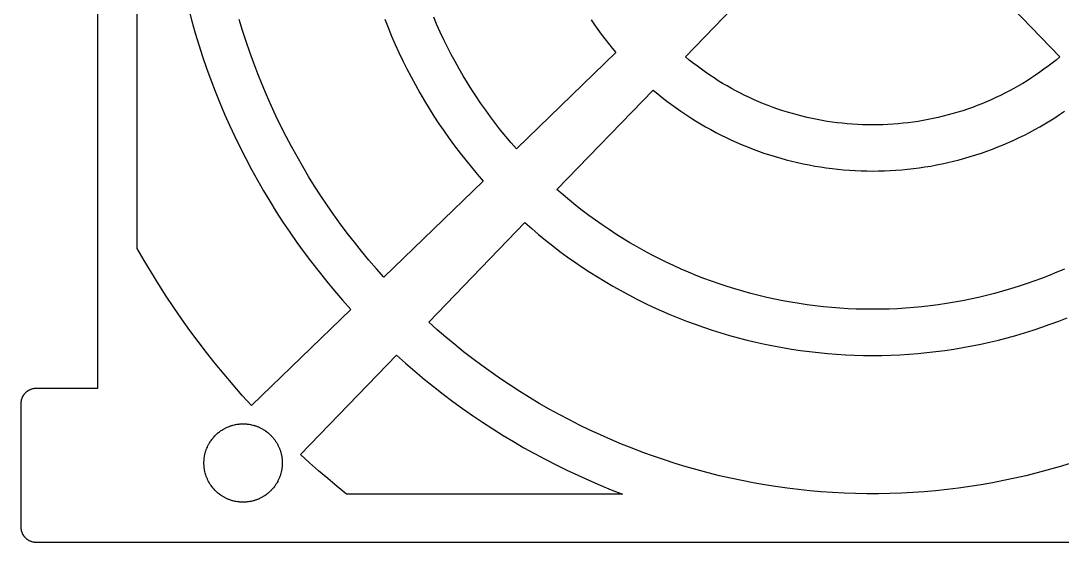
# Model space of a CAD drawing. Header units: metres. Extents: x -5 to 106, y 0 to 92.
# Drawn here: x -5 to 62.8, y 0 to 33.9 of the extents above; entities that cross this region are included whole.
import ezdxf

# ---------------------------------------------------------------- set-up
doc = ezdxf.new("R2010")
doc.units = ezdxf.units.M

msp = doc.modelspace()

# ---------------------------------------------------------------- linework, layer by layer
for p, q in [((0, 82.2998), (0, 10)), ((2.58301, 19.1055), (2.58301, 73.1943)), ((38.2773, 31.582), (45.9795, 39.5332)), ((54.9707, 39.5332), (62.6719, 31.582)), ((5.93164, 34.666), (6.1377, 33.8926)), ((9.44238, 33.292), (9.22559, 34.0059)), ((18.709, 34.0293), (18.9238, 33.4795)), ((22.0986, 33.6699), (21.8867, 34.1611)), ((32.1484, 33.9785), (32.3613, 33.665)), ((6.1377, 33.8926), (6.3584, 33.123)), ((9.67188, 32.582), (9.44238, 33.292)), ((18.9238, 33.4795), (19.1484, 32.9346)), ((22.3184, 33.1816), (22.0986, 33.6699)), ((32.3613, 33.665), (32.5791, 33.3545)), ((32.5791, 33.3545), (32.8018, 33.0479)), ((6.3584, 33.123), (6.5918, 32.3574)), ((9.91309, 31.876), (9.67188, 32.582)), ((19.1484, 32.9346), (19.3828, 32.3926)), ((22.5459, 32.6973), (22.3184, 33.1816)), ((22.7822, 32.2178), (22.5459, 32.6973)), ((32.8018, 33.0479), (33.0303, 32.7451)), ((33.0303, 32.7451), (33.2646, 32.4463)), ((6.5918, 32.3574), (6.83789, 31.5957)), ((10.167, 31.1738), (9.91309, 31.876)), ((19.3828, 32.3926), (19.626, 31.8545)), ((23.0273, 31.7412), (22.7822, 32.2178)), ((33.2646, 32.4463), (33.5029, 32.1514)), ((33.5029, 32.1514), (33.7471, 31.8613)), ((6.83789, 31.5957), (7.09766, 30.8389)), ((19.626, 31.8545), (19.8789, 31.3213)), ((19.8789, 31.3213), (20.1406, 30.793)), ((23.2803, 31.2695), (23.0273, 31.7412)), ((23.541, 30.8027), (23.2803, 31.2695)), ((33.7471, 31.8613), (27.2734, 25.5908)), ((38.5332, 31.3721), (38.2773, 31.582)), ((38.793, 31.166), (38.5332, 31.3721)), ((62.416, 31.3721), (62.1572, 31.166)), ((62.6719, 31.582), (62.416, 31.3721)), ((7.09766, 30.8389), (7.37109, 30.0859)), ((10.4326, 30.4775), (10.167, 31.1738)), ((20.1406, 30.793), (20.4121, 30.2686)), ((23.8096, 30.3398), (23.541, 30.8027)), ((39.0557, 30.9648), (38.793, 31.166)), ((39.3223, 30.7676), (39.0557, 30.9648)), ((39.5918, 30.5762), (39.3223, 30.7676)), ((39.8652, 30.3887), (39.5918, 30.5762)), ((61.3584, 30.5762), (61.085, 30.3887)), ((61.6279, 30.7676), (61.3584, 30.5762)), ((61.8945, 30.9648), (61.6279, 30.7676)), ((62.1572, 31.166), (61.8945, 30.9648)), ((7.37109, 30.0859), (7.65723, 29.3389)), ((10.7109, 29.7852), (10.4326, 30.4775)), ((20.4121, 30.2686), (20.6924, 29.749)), ((24.0869, 29.8818), (23.8096, 30.3398)), ((24.3711, 29.4287), (24.0869, 29.8818)), ((40.1406, 30.2061), (39.8652, 30.3887)), ((40.4209, 30.0283), (40.1406, 30.2061)), ((40.7031, 29.8555), (40.4209, 30.0283)), ((40.9883, 29.6875), (40.7031, 29.8555)), ((60.2471, 29.8555), (59.9619, 29.6875)), ((60.5293, 30.0283), (60.2471, 29.8555)), ((60.8086, 30.2061), (60.5293, 30.0283)), ((61.085, 30.3887), (60.8086, 30.2061)), ((7.65723, 29.3389), (7.95605, 28.5957)), ((11.001, 29.0977), (10.7109, 29.7852)), ((20.6924, 29.749), (20.9814, 29.2344)), ((20.9814, 29.2344), (21.2793, 28.7256)), ((24.6641, 28.9805), (24.3711, 29.4287)), ((29.915, 22.9482), (36.1855, 29.4219)), ((36.1855, 29.4219), (36.4766, 29.1787)), ((36.4766, 29.1787), (36.7715, 28.9395)), ((41.2764, 29.5254), (40.9883, 29.6875)), ((41.5674, 29.3672), (41.2764, 29.5254)), ((41.8613, 29.2148), (41.5674, 29.3672)), ((42.1582, 29.0674), (41.8613, 29.2148)), ((59.0889, 29.2148), (58.792, 29.0674)), ((59.3818, 29.3672), (59.0889, 29.2148)), ((59.6729, 29.5254), (59.3818, 29.3672)), ((59.9619, 29.6875), (59.6729, 29.5254)), ((7.95605, 28.5957), (8.26758, 27.8584)), ((11.3027, 28.415), (11.001, 29.0977)), ((21.2793, 28.7256), (21.5859, 28.2207)), ((24.9639, 28.5371), (24.6641, 28.9805)), ((25.2725, 28.0996), (24.9639, 28.5371)), ((36.7715, 28.9395), (37.0703, 28.7061)), ((37.0703, 28.7061), (37.373, 28.4775)), ((42.457, 28.9248), (42.1582, 29.0674)), ((42.7578, 28.7881), (42.457, 28.9248)), ((43.0615, 28.6562), (42.7578, 28.7881)), ((43.3682, 28.5293), (43.0615, 28.6562)), ((43.6758, 28.4082), (43.3682, 28.5293)), ((57.582, 28.5293), (57.2734, 28.4082)), ((57.8877, 28.6562), (57.582, 28.5293)), ((58.1914, 28.7881), (57.8877, 28.6562)), ((58.4932, 28.9248), (58.1914, 28.7881)), ((58.792, 29.0674), (58.4932, 28.9248)), ((8.26758, 27.8584), (8.59277, 27.127)), ((11.6162, 27.7373), (11.3027, 28.415)), ((21.5859, 28.2207), (21.9014, 27.7227)), ((25.5879, 27.667), (25.2725, 28.0996)), ((37.373, 28.4775), (37.6797, 28.2539)), ((37.6797, 28.2539), (37.9893, 28.0361)), ((37.9893, 28.0361), (38.3037, 27.8232)), ((38.3037, 27.8232), (38.6221, 27.6162)), ((43.9863, 28.292), (43.6758, 28.4082)), ((44.2988, 28.1816), (43.9863, 28.292)), ((44.6123, 28.0771), (44.2988, 28.1816)), ((44.9287, 27.9775), (44.6123, 28.0771)), ((45.2461, 27.8838), (44.9287, 27.9775)), ((45.5645, 27.7959), (45.2461, 27.8838)), ((55.7041, 27.8838), (55.3848, 27.7959)), ((56.0215, 27.9775), (55.7041, 27.8838)), ((56.3379, 28.0771), (56.0215, 27.9775)), ((56.6514, 28.1816), (56.3379, 28.0771)), ((56.9639, 28.292), (56.6514, 28.1816)), ((57.2734, 28.4082), (56.9639, 28.292)), ((62.3281, 27.6162), (62.6465, 27.8232)), ((62.6465, 27.8232), (62.96, 28.0361)), ((8.59277, 27.127), (8.92969, 26.4014)), ((11.9414, 27.0664), (11.6162, 27.7373)), ((21.9014, 27.7227), (22.2256, 27.2295)), ((22.2256, 27.2295), (22.5586, 26.7422)), ((25.9102, 27.2402), (25.5879, 27.667)), ((26.2402, 26.8193), (25.9102, 27.2402)), ((38.6221, 27.6162), (38.9434, 27.415)), ((38.9434, 27.415), (39.2676, 27.2188)), ((39.2676, 27.2188), (39.5957, 27.0283)), ((45.8857, 27.7129), (45.5645, 27.7959)), ((46.207, 27.6357), (45.8857, 27.7129)), ((46.5303, 27.5635), (46.207, 27.6357)), ((46.8555, 27.498), (46.5303, 27.5635)), ((47.1807, 27.4375), (46.8555, 27.498)), ((47.5068, 27.3828), (47.1807, 27.4375)), ((47.835, 27.334), (47.5068, 27.3828)), ((48.1631, 27.291), (47.835, 27.334)), ((48.4922, 27.2539), (48.1631, 27.291)), ((48.8213, 27.2217), (48.4922, 27.2539)), ((49.1514, 27.1963), (48.8213, 27.2217)), ((49.4824, 27.1758), (49.1514, 27.1963)), ((49.8125, 27.1611), (49.4824, 27.1758)), ((50.1436, 27.1533), (49.8125, 27.1611)), ((50.4746, 27.1504), (50.1436, 27.1533)), ((50.8057, 27.1533), (50.4746, 27.1504)), ((51.1367, 27.1611), (50.8057, 27.1533)), ((51.4678, 27.1758), (51.1367, 27.1611)), ((51.7979, 27.1963), (51.4678, 27.1758)), ((52.1279, 27.2217), (51.7979, 27.1963)), ((52.458, 27.2539), (52.1279, 27.2217)), ((52.7871, 27.291), (52.458, 27.2539)), ((53.1152, 27.334), (52.7871, 27.291)), ((53.4424, 27.3828), (53.1152, 27.334)), ((53.7695, 27.4375), (53.4424, 27.3828)), ((54.0947, 27.498), (53.7695, 27.4375)), ((54.4189, 27.5635), (54.0947, 27.498)), ((54.7422, 27.6357), (54.4189, 27.5635)), ((55.0645, 27.7129), (54.7422, 27.6357)), ((55.3848, 27.7959), (55.0645, 27.7129)), ((61.3545, 27.0283), (61.6826, 27.2188)), ((61.6826, 27.2188), (62.0068, 27.415)), ((62.0068, 27.415), (62.3281, 27.6162)), ((12.2783, 26.4004), (11.9414, 27.0664)), ((22.5586, 26.7422), (22.8994, 26.2598)), ((26.5781, 26.4033), (26.2402, 26.8193)), ((39.5957, 27.0283), (39.9268, 26.8438)), ((39.9268, 26.8438), (40.2617, 26.6641)), ((40.2617, 26.6641), (40.5986, 26.4912)), ((40.5986, 26.4912), (40.9395, 26.3242)), ((60.0107, 26.3242), (60.3506, 26.4912)), ((60.3506, 26.4912), (60.6885, 26.6641)), ((60.6885, 26.6641), (61.0225, 26.8438)), ((61.0225, 26.8438), (61.3545, 27.0283)), ((8.92969, 26.4014), (9.28027, 25.6816)), ((12.627, 25.7412), (12.2783, 26.4004)), ((22.8994, 26.2598), (23.249, 25.7842)), ((23.249, 25.7842), (23.6064, 25.3154)), ((26.9219, 25.9941), (26.5781, 26.4033)), ((27.2734, 25.5908), (26.9219, 25.9941)), ((40.9395, 26.3242), (41.2822, 26.1621)), ((41.2822, 26.1621), (41.6289, 26.0068)), ((41.6289, 26.0068), (41.9775, 25.8574)), ((41.9775, 25.8574), (42.3281, 25.7139)), ((58.6221, 25.7139), (58.9727, 25.8574)), ((58.9727, 25.8574), (59.3213, 26.0068)), ((59.3213, 26.0068), (59.667, 26.1621)), ((59.667, 26.1621), (60.0107, 26.3242)), ((9.28027, 25.6816), (9.64258, 24.9678)), ((12.9873, 25.0869), (12.627, 25.7412)), ((23.6064, 25.3154), (23.9727, 24.8516)), ((42.3281, 25.7139), (42.6816, 25.5762)), ((42.6816, 25.5762), (43.0381, 25.4453)), ((43.0381, 25.4453), (43.3955, 25.3203)), ((43.3955, 25.3203), (43.7559, 25.2012)), ((43.7559, 25.2012), (44.1182, 25.0879)), ((56.832, 25.0879), (57.1943, 25.2012)), ((57.1943, 25.2012), (57.5537, 25.3203)), ((57.5537, 25.3203), (57.9121, 25.4453)), ((57.9121, 25.4453), (58.2676, 25.5762)), ((58.2676, 25.5762), (58.6221, 25.7139)), ((9.64258, 24.9678), (10.0176, 24.2598)), ((13.3584, 24.4395), (12.9873, 25.0869)), ((13.7402, 23.7988), (13.3584, 24.4395)), ((23.9727, 24.8516), (24.3457, 24.3955)), ((44.1182, 25.0879), (44.4824, 24.9814)), ((44.4824, 24.9814), (44.8486, 24.8818)), ((44.8486, 24.8818), (45.2158, 24.7881)), ((45.2158, 24.7881), (45.585, 24.7002)), ((45.585, 24.7002), (45.9551, 24.6191)), ((45.9551, 24.6191), (46.3271, 24.5449)), ((46.3271, 24.5449), (46.7002, 24.4766)), ((46.7002, 24.4766), (47.0742, 24.4141)), ((47.0742, 24.4141), (47.4502, 24.3594)), ((53.5, 24.3594), (53.875, 24.4141)), ((53.875, 24.4141), (54.25, 24.4766)), ((54.25, 24.4766), (54.623, 24.5449)), ((54.623, 24.5449), (54.9941, 24.6191)), ((54.9941, 24.6191), (55.3652, 24.7002)), ((55.3652, 24.7002), (55.7344, 24.7881)), ((55.7344, 24.7881), (56.1016, 24.8818)), ((56.1016, 24.8818), (56.4678, 24.9814)), ((56.4678, 24.9814), (56.832, 25.0879)), ((10.0176, 24.2598), (10.4043, 23.5596)), ((14.1338, 23.165), (13.7402, 23.7988)), ((24.3457, 24.3955), (24.7275, 23.9453)), ((24.7275, 23.9453), (25.1172, 23.501)), ((47.4502, 24.3594), (47.8262, 24.3096)), ((47.8262, 24.3096), (48.2031, 24.2676)), ((48.2031, 24.2676), (48.5811, 24.2314)), ((48.5811, 24.2314), (48.959, 24.2021)), ((48.959, 24.2021), (49.3379, 24.1797)), ((49.3379, 24.1797), (49.7168, 24.1631)), ((49.7168, 24.1631), (50.0957, 24.1533)), ((50.0957, 24.1533), (50.4746, 24.1504)), ((50.4746, 24.1504), (50.8545, 24.1533)), ((50.8545, 24.1533), (51.2334, 24.1631)), ((51.2334, 24.1631), (51.6123, 24.1797)), ((51.6123, 24.1797), (51.9912, 24.2021)), ((51.9912, 24.2021), (52.3691, 24.2314)), ((52.3691, 24.2314), (52.7471, 24.2676)), ((52.7471, 24.2676), (53.124, 24.3096)), ((53.124, 24.3096), (53.5, 24.3594)), ((10.4043, 23.5596), (10.8037, 22.8652)), ((14.5381, 22.5381), (14.1338, 23.165)), ((25.1172, 23.501), (18.6484, 17.2354)), ((10.8037, 22.8652), (11.2148, 22.1787)), ((14.9531, 21.918), (14.5381, 22.5381)), ((30.3193, 22.5967), (29.915, 22.9482)), ((30.7285, 22.2529), (30.3193, 22.5967)), ((11.2148, 22.1787), (11.6377, 21.499)), ((15.3789, 21.3047), (14.9531, 21.918)), ((31.1445, 21.915), (30.7285, 22.2529)), ((31.5654, 21.585), (31.1445, 21.915)), ((11.6377, 21.499), (12.0723, 20.8271)), ((15.8154, 20.7002), (15.3789, 21.3047)), ((31.9922, 21.2627), (31.5654, 21.585)), ((32.4248, 20.9473), (31.9922, 21.2627)), ((12.0723, 20.8271), (12.5186, 20.1631)), ((16.2617, 20.1025), (15.8154, 20.7002)), ((21.5605, 14.3232), (27.8262, 20.792)), ((27.8262, 20.792), (28.2695, 20.4023)), ((28.2695, 20.4023), (28.7197, 20.0205)), ((32.8623, 20.6396), (32.4248, 20.9473)), ((33.3057, 20.3389), (32.8623, 20.6396)), ((12.5186, 20.1631), (12.9766, 19.5068)), ((16.7197, 19.5127), (16.2617, 20.1025)), ((28.7197, 20.0205), (29.1768, 19.6475)), ((33.7539, 20.0469), (33.3057, 20.3389)), ((34.207, 19.7617), (33.7539, 20.0469)), ((34.665, 19.4844), (34.207, 19.7617)), ((3.03516, 18.3213), (2.58301, 19.1055)), ((12.9766, 19.5068), (13.4463, 18.8584)), ((17.1865, 18.9307), (16.7197, 19.5127)), ((29.1768, 19.6475), (29.6406, 19.2812)), ((29.6406, 19.2812), (30.1094, 18.9238)), ((35.1279, 19.2158), (34.665, 19.4844)), ((35.5947, 18.9551), (35.1279, 19.2158)), ((3.49902, 17.5439), (3.03516, 18.3213)), ((13.4463, 18.8584), (13.9268, 18.2178)), ((17.6641, 18.3574), (17.1865, 18.9307)), ((18.1514, 17.792), (17.6641, 18.3574)), ((30.1094, 18.9238), (30.585, 18.5742)), ((30.585, 18.5742), (31.0664, 18.2334)), ((36.0664, 18.7021), (35.5947, 18.9551)), ((36.542, 18.457), (36.0664, 18.7021)), ((37.0225, 18.2207), (36.542, 18.457)), ((13.9268, 18.2178), (14.418, 17.5859)), ((18.6484, 17.2354), (18.1514, 17.792)), ((31.0664, 18.2334), (31.5547, 17.9014)), ((31.5547, 17.9014), (32.0479, 17.5771)), ((37.5068, 17.9932), (37.0225, 18.2207)), ((37.9951, 17.7734), (37.5068, 17.9932)), ((38.4863, 17.5615), (37.9951, 17.7734)), ((62.9551, 17.7734), (62.4639, 17.5615)), ((3.97656, 16.7754), (3.49902, 17.5439)), ((14.418, 17.5859), (14.9209, 16.9629)), ((14.9209, 16.9629), (15.4336, 16.3486)), ((32.0479, 17.5771), (32.5459, 17.2617)), ((32.5459, 17.2617), (33.0498, 16.9541)), ((33.0498, 16.9541), (33.5596, 16.6562)), ((38.9814, 17.3594), (38.4863, 17.5615)), ((39.4805, 17.165), (38.9814, 17.3594)), ((39.9824, 16.9795), (39.4805, 17.165)), ((40.4873, 16.8027), (39.9824, 16.9795)), ((60.9678, 16.9795), (60.4619, 16.8027)), ((61.4697, 17.165), (60.9678, 16.9795)), ((61.9678, 17.3594), (61.4697, 17.165)), ((62.4639, 17.5615), (61.9678, 17.3594)), ((4.46582, 16.0137), (3.97656, 16.7754)), ((15.4336, 16.3486), (15.958, 15.7432)), ((33.5596, 16.6562), (34.0742, 16.3672)), ((34.0742, 16.3672), (34.5938, 16.0869)), ((40.9961, 16.6348), (40.4873, 16.8027)), ((41.5068, 16.4756), (40.9961, 16.6348)), ((42.0205, 16.3252), (41.5068, 16.4756)), ((42.5361, 16.1836), (42.0205, 16.3252)), ((58.9297, 16.3252), (58.4131, 16.1836)), ((59.4434, 16.4756), (58.9297, 16.3252)), ((59.9541, 16.6348), (59.4434, 16.4756)), ((60.4619, 16.8027), (59.9541, 16.6348)), ((4.96875, 15.2607), (4.46582, 16.0137)), ((15.958, 15.7432), (16.4922, 15.1475)), ((34.5938, 16.0869), (35.1182, 15.8164)), ((35.1182, 15.8164), (35.6465, 15.5537)), ((43.0547, 16.0508), (42.5361, 16.1836)), ((43.5762, 15.9277), (43.0547, 16.0508)), ((44.0986, 15.8125), (43.5762, 15.9277)), ((44.623, 15.707), (44.0986, 15.8125)), ((45.1494, 15.6113), (44.623, 15.707)), ((45.6777, 15.5234), (45.1494, 15.6113)), ((55.8008, 15.6113), (55.2725, 15.5234)), ((56.3271, 15.707), (55.8008, 15.6113)), ((56.8516, 15.8125), (56.3271, 15.707)), ((57.374, 15.9277), (56.8516, 15.8125)), ((57.8945, 16.0508), (57.374, 15.9277)), ((58.4131, 16.1836), (57.8945, 16.0508)), ((5.48242, 14.5156), (4.96875, 15.2607)), ((16.4922, 15.1475), (10.0254, 8.88379)), ((35.6465, 15.5537), (36.1797, 15.3008)), ((36.1797, 15.3008), (36.7178, 15.0576)), ((36.7178, 15.0576), (37.2588, 14.8232)), ((46.207, 15.4453), (45.6777, 15.5234)), ((46.7373, 15.376), (46.207, 15.4453)), ((47.2695, 15.3164), (46.7373, 15.376)), ((47.8027, 15.2656), (47.2695, 15.3164)), ((48.3359, 15.2236), (47.8027, 15.2656)), ((48.8701, 15.1914), (48.3359, 15.2236)), ((49.4053, 15.1689), (48.8701, 15.1914)), ((49.9395, 15.1543), (49.4053, 15.1689)), ((50.4746, 15.1504), (49.9395, 15.1543)), ((51.0098, 15.1543), (50.4746, 15.1504)), ((51.5449, 15.1689), (51.0098, 15.1543)), ((52.0801, 15.1914), (51.5449, 15.1689)), ((52.6143, 15.2236), (52.0801, 15.1914)), ((53.1475, 15.2656), (52.6143, 15.2236)), ((53.6807, 15.3164), (53.1475, 15.2656)), ((54.2119, 15.376), (53.6807, 15.3164)), ((54.7432, 15.4453), (54.2119, 15.376)), ((55.2725, 15.5234), (54.7432, 15.4453)), ((6.00977, 13.7803), (5.48242, 14.5156)), ((22.1172, 13.8262), (21.5605, 14.3232)), ((37.2588, 14.8232), (37.8047, 14.5986)), ((37.8047, 14.5986), (38.3545, 14.3838)), ((38.3545, 14.3838), (38.9072, 14.1787)), ((62.042, 14.1787), (62.5957, 14.3838)), ((62.5957, 14.3838), (63.1455, 14.5986)), ((6.54785, 13.0527), (6.00977, 13.7803)), ((22.6826, 13.3389), (22.1172, 13.8262)), ((38.9072, 14.1787), (39.4639, 13.9824)), ((39.4639, 13.9824), (40.0244, 13.7959)), ((40.0244, 13.7959), (40.5869, 13.6191)), ((40.5869, 13.6191), (41.1533, 13.4531)), ((59.7969, 13.4531), (60.3623, 13.6191)), ((60.3623, 13.6191), (60.9258, 13.7959)), ((60.9258, 13.7959), (61.4854, 13.9824)), ((61.4854, 13.9824), (62.042, 14.1787)), ((7.09863, 12.334), (6.54785, 13.0527)), ((23.2559, 12.8613), (22.6826, 13.3389)), ((41.1533, 13.4531), (41.7227, 13.2959)), ((41.7227, 13.2959), (42.2939, 13.1494)), ((42.2939, 13.1494), (42.8682, 13.0117)), ((42.8682, 13.0117), (43.4443, 12.8848)), ((43.4443, 12.8848), (44.0225, 12.7676)), ((56.9277, 12.7676), (57.5059, 12.8848)), ((57.5059, 12.8848), (58.082, 13.0117)), ((58.082, 13.0117), (58.6562, 13.1494)), ((58.6562, 13.1494), (59.2275, 13.2959)), ((59.2275, 13.2959), (59.7969, 13.4531)), ((7.66113, 11.625), (7.09863, 12.334)), ((23.8379, 12.3945), (23.2559, 12.8613)), ((24.4277, 11.9375), (23.8379, 12.3945)), ((44.0225, 12.7676), (44.6025, 12.6611)), ((44.6025, 12.6611), (45.1855, 12.5645)), ((45.1855, 12.5645), (45.7686, 12.4775)), ((45.7686, 12.4775), (46.3545, 12.4004)), ((46.3545, 12.4004), (46.9404, 12.334)), ((46.9404, 12.334), (47.5283, 12.2783)), ((47.5283, 12.2783), (48.1162, 12.2314)), ((48.1162, 12.2314), (48.7051, 12.1963)), ((52.2451, 12.1963), (52.834, 12.2314)), ((52.834, 12.2314), (53.4219, 12.2783)), ((53.4219, 12.2783), (54.0098, 12.334)), ((54.0098, 12.334), (54.5957, 12.4004)), ((54.5957, 12.4004), (55.1807, 12.4775)), ((55.1807, 12.4775), (55.7646, 12.5645)), ((55.7646, 12.5645), (56.3467, 12.6611)), ((56.3467, 12.6611), (56.9277, 12.7676)), ((8.23535, 10.9248), (7.66113, 11.625)), ((13.208, 5.7002), (19.4727, 12.167)), ((19.4727, 12.167), (20.0605, 11.6396)), ((20.0605, 11.6396), (20.6572, 11.123)), ((25.0244, 11.4902), (24.4277, 11.9375)), ((48.7051, 12.1963), (49.2949, 12.1709)), ((49.2949, 12.1709), (49.8848, 12.1553)), ((49.8848, 12.1553), (50.4746, 12.1504)), ((50.4746, 12.1504), (51.0654, 12.1553)), ((51.0654, 12.1553), (51.6553, 12.1709)), ((51.6553, 12.1709), (52.2451, 12.1963)), ((8.82031, 10.2344), (8.23535, 10.9248)), ((20.6572, 11.123), (21.2627, 10.6162)), ((25.6299, 11.0537), (25.0244, 11.4902)), ((26.2432, 10.6279), (25.6299, 11.0537)), ((9.41699, 9.55371), (8.82031, 10.2344)), ((21.2627, 10.6162), (21.877, 10.1201)), ((26.8633, 10.2129), (26.2432, 10.6279)), ((27.4902, 9.80859), (26.8633, 10.2129)), ((-4.86621, 9.5), (-4.875, 9.48438)), ((-4.85742, 9.51465), (-4.86621, 9.5)), ((-4.84766, 9.53027), (-4.85742, 9.51465)), ((-4.83887, 9.54492), (-4.84766, 9.53027)), ((-4.8291, 9.55957), (-4.83887, 9.54492)), ((-4.81934, 9.57324), (-4.8291, 9.55957)), ((-4.80859, 9.58789), (-4.81934, 9.57324)), ((-4.79883, 9.60156), (-4.80859, 9.58789)), ((-4.77734, 9.62891), (-4.79883, 9.60156)), ((-4.76562, 9.64258), (-4.77734, 9.62891)), ((-4.75488, 9.65625), (-4.76562, 9.64258)), ((-4.71973, 9.69434), (-4.75488, 9.65625)), ((-4.69434, 9.71973), (-4.71973, 9.69434)), ((-4.65625, 9.75488), (-4.69434, 9.71973)), ((-4.64258, 9.76562), (-4.65625, 9.75488)), ((-4.62891, 9.77734), (-4.64258, 9.76562)), ((-4.60156, 9.79883), (-4.62891, 9.77734)), ((-4.58789, 9.80859), (-4.60156, 9.79883)), ((-4.57324, 9.81934), (-4.58789, 9.80859)), ((-4.55957, 9.8291), (-4.57324, 9.81934)), ((-4.54492, 9.83887), (-4.55957, 9.8291)), ((-4.53027, 9.84766), (-4.54492, 9.83887)), ((-4.51465, 9.85742), (-4.53027, 9.84766)), ((-4.5, 9.86621), (-4.51465, 9.85742)), ((-4.48438, 9.875), (-4.5, 9.86621)), ((-4.46973, 9.88281), (-4.48438, 9.875)), ((-4.42285, 9.90625), (-4.46973, 9.88281)), ((-4.40625, 9.91309), (-4.42285, 9.90625)), ((-4.39062, 9.9209), (-4.40625, 9.91309)), ((-4.375, 9.92676), (-4.39062, 9.9209)), ((-4.3584, 9.93359), (-4.375, 9.92676)), ((-4.30859, 9.95117), (-4.3584, 9.93359)), ((-4.24219, 9.9707), (-4.30859, 9.95117)), ((-4.22461, 9.97461), (-4.24219, 9.9707)), ((-4.20801, 9.97852), (-4.22461, 9.97461)), ((-4.19043, 9.98145), (-4.20801, 9.97852)), ((-4.17383, 9.98438), (-4.19043, 9.98145)), ((-4.15625, 9.9873), (-4.17383, 9.98438)), ((-4.13965, 9.99023), (-4.15625, 9.9873)), ((-4.06934, 9.99805), (-4.13965, 9.99023)), ((-4.05273, 9.99902), (-4.06934, 9.99805)), ((-4.03516, 9.99902), (-4.05273, 9.99902)), ((-4.01758, 10), (-4.03516, 9.99902)), ((0, 10), (-4.01758, 10)), ((10.0254, 8.88379), (9.41699, 9.55371)), ((21.877, 10.1201), (22.5, 9.63477)), ((22.5, 9.63477), (23.1309, 9.15918)), ((28.124, 9.41504), (27.4902, 9.80859)), ((-4.99902, 9.03516), (-5, 9.01758)), ((-5, 9.01758), (-5, 0.98242)), ((-4.99805, 9.06934), (-4.99902, 9.05273)), ((-4.99902, 9.05273), (-4.99902, 9.03516)), ((-4.99023, 9.13965), (-4.99805, 9.06934)), ((-4.9873, 9.15625), (-4.99023, 9.13965)), ((-4.98438, 9.17383), (-4.9873, 9.15625)), ((-4.98145, 9.19043), (-4.98438, 9.17383)), ((-4.97852, 9.20801), (-4.98145, 9.19043)), ((-4.97461, 9.22461), (-4.97852, 9.20801)), ((-4.9707, 9.24219), (-4.97461, 9.22461)), ((-4.95117, 9.30859), (-4.9707, 9.24219)), ((-4.93359, 9.3584), (-4.95117, 9.30859)), ((-4.92676, 9.375), (-4.93359, 9.3584)), ((-4.9209, 9.39062), (-4.92676, 9.375)), ((-4.91309, 9.40625), (-4.9209, 9.39062)), ((-4.90625, 9.42285), (-4.91309, 9.40625)), ((-4.88281, 9.46973), (-4.90625, 9.42285)), ((-4.875, 9.48438), (-4.88281, 9.46973)), ((23.1309, 9.15918), (23.7695, 8.69531)), ((28.7646, 9.0332), (28.124, 9.41504)), ((29.4121, 8.66211), (28.7646, 9.0332)), ((23.7695, 8.69531), (24.417, 8.24219)), ((24.417, 8.24219), (25.0713, 7.80078)), ((30.0654, 8.30176), (29.4121, 8.66211)), ((30.7256, 7.9541), (30.0654, 8.30176)), ((8.35742, 7.44238), (8.4375, 7.47949)), ((8.4375, 7.47949), (8.51953, 7.51465)), ((8.51953, 7.51465), (8.56152, 7.53027)), ((8.56152, 7.53027), (8.60254, 7.5459)), ((8.60254, 7.5459), (8.64453, 7.56152)), ((8.64453, 7.56152), (8.68652, 7.5752)), ((8.68652, 7.5752), (8.72949, 7.58887)), ((8.72949, 7.58887), (8.77246, 7.60156)), ((8.77246, 7.60156), (8.81543, 7.61328)), ((8.81543, 7.61328), (8.90137, 7.63477)), ((8.90137, 7.63477), (8.94531, 7.64453)), ((8.94531, 7.64453), (8.98828, 7.65332)), ((8.98828, 7.65332), (9.07617, 7.66895)), ((9.07617, 7.66895), (9.16406, 7.68066)), ((9.16406, 7.68066), (9.20801, 7.68555)), ((9.20801, 7.68555), (9.25293, 7.69043)), ((9.25293, 7.69043), (9.29688, 7.69336)), ((9.29688, 7.69336), (9.3418, 7.69629)), ((9.3418, 7.69629), (9.38574, 7.69824)), ((9.38574, 7.69824), (9.47461, 7.7002)), ((9.47461, 7.7002), (9.56445, 7.69824)), ((9.56445, 7.69824), (9.6084, 7.69629)), ((9.6084, 7.69629), (9.65332, 7.69336)), ((9.65332, 7.69336), (9.69727, 7.69043)), ((9.69727, 7.69043), (9.74121, 7.68555)), ((9.74121, 7.68555), (9.78613, 7.68066)), ((9.78613, 7.68066), (9.87402, 7.66895)), ((9.87402, 7.66895), (9.96191, 7.65332)), ((9.96191, 7.65332), (10.0049, 7.64453)), ((10.0049, 7.64453), (10.0488, 7.63477)), ((10.0488, 7.63477), (10.1348, 7.61328)), ((10.1348, 7.61328), (10.1777, 7.60156)), ((10.1777, 7.60156), (10.2207, 7.58887)), ((10.2207, 7.58887), (10.2627, 7.5752)), ((10.2627, 7.5752), (10.3057, 7.56152)), ((10.3057, 7.56152), (10.3467, 7.5459)), ((10.3467, 7.5459), (10.4307, 7.51465)), ((10.4307, 7.51465), (10.4717, 7.49707)), ((10.4717, 7.49707), (10.5117, 7.47949)), ((10.5117, 7.47949), (10.5527, 7.46094)), ((10.5527, 7.46094), (10.5928, 7.44238)), ((25.0713, 7.80078), (25.7334, 7.37012)), ((31.3916, 7.61719), (30.7256, 7.9541)), ((32.0625, 7.29102), (31.3916, 7.61719)), ((7.49316, 6.75488), (7.52148, 6.78906)), ((7.52148, 6.78906), (7.55078, 6.82324)), ((7.55078, 6.82324), (7.58008, 6.85645)), ((7.58008, 6.85645), (7.64062, 6.9209)), ((7.64062, 6.9209), (7.67188, 6.95312)), ((7.67188, 6.95312), (7.7041, 6.98438)), ((7.7041, 6.98438), (7.76855, 7.04492)), ((7.76855, 7.04492), (7.80176, 7.07422)), ((7.80176, 7.07422), (7.83594, 7.10352)), ((7.83594, 7.10352), (7.87012, 7.13184)), ((7.87012, 7.13184), (7.94043, 7.18652)), ((7.94043, 7.18652), (8.0127, 7.23926)), ((8.0127, 7.23926), (8.04883, 7.26367)), ((8.04883, 7.26367), (8.08594, 7.28906)), ((8.08594, 7.28906), (8.16211, 7.33594)), ((8.16211, 7.33594), (8.2002, 7.3584)), ((8.2002, 7.3584), (8.23828, 7.37988)), ((8.23828, 7.37988), (8.27832, 7.40137)), ((8.27832, 7.40137), (8.31738, 7.42188)), ((8.31738, 7.42188), (8.35742, 7.44238)), ((10.5928, 7.44238), (10.6328, 7.42188)), ((10.6328, 7.42188), (10.6719, 7.40137)), ((10.6719, 7.40137), (10.75, 7.3584)), ((10.75, 7.3584), (10.7881, 7.33594)), ((10.7881, 7.33594), (10.8643, 7.28906)), ((10.8643, 7.28906), (10.9014, 7.26367)), ((10.9014, 7.26367), (10.9375, 7.23926)), ((10.9375, 7.23926), (11.0098, 7.18652)), ((11.0098, 7.18652), (11.0801, 7.13184)), ((11.0801, 7.13184), (11.1143, 7.10352)), ((11.1143, 7.10352), (11.1484, 7.07422)), ((11.1484, 7.07422), (11.1816, 7.04492)), ((11.1816, 7.04492), (11.2461, 6.98438)), ((11.2461, 6.98438), (11.2783, 6.95312)), ((11.2783, 6.95312), (11.3096, 6.9209)), ((11.3096, 6.9209), (11.3701, 6.85645)), ((11.3701, 6.85645), (11.3994, 6.82324)), ((11.3994, 6.82324), (11.4287, 6.78906)), ((11.4287, 6.78906), (11.457, 6.75488)), ((25.7334, 7.37012), (26.4023, 6.95117)), ((26.4023, 6.95117), (27.0791, 6.54395)), ((32.7402, 6.97754), (32.0625, 7.29102)), ((33.4219, 6.67578), (32.7402, 6.97754)), ((7.09473, 6.06348), (7.11035, 6.10547)), ((7.11035, 6.10547), (7.14551, 6.1875)), ((7.14551, 6.1875), (7.18262, 6.26758)), ((7.18262, 6.26758), (7.20312, 6.30762)), ((7.20312, 6.30762), (7.22363, 6.34668)), ((7.22363, 6.34668), (7.24512, 6.38672)), ((7.24512, 6.38672), (7.2666, 6.4248)), ((7.2666, 6.4248), (7.28906, 6.46289)), ((7.28906, 6.46289), (7.33594, 6.53906)), ((7.33594, 6.53906), (7.36133, 6.57617)), ((7.36133, 6.57617), (7.38574, 6.6123)), ((7.38574, 6.6123), (7.43848, 6.68457)), ((7.43848, 6.68457), (7.49316, 6.75488)), ((11.457, 6.75488), (11.5117, 6.68457)), ((11.5117, 6.68457), (11.5381, 6.64844)), ((11.5381, 6.64844), (11.5889, 6.57617)), ((11.5889, 6.57617), (11.6133, 6.53906)), ((11.6133, 6.53906), (11.6377, 6.50098)), ((11.6377, 6.50098), (11.6611, 6.46289)), ((11.6611, 6.46289), (11.6836, 6.4248)), ((11.6836, 6.4248), (11.7051, 6.38672)), ((11.7051, 6.38672), (11.7266, 6.34668)), ((11.7266, 6.34668), (11.7471, 6.30762)), ((11.7471, 6.30762), (11.7861, 6.22754)), ((11.7861, 6.22754), (11.8047, 6.1875)), ((11.8047, 6.1875), (11.8223, 6.14648)), ((11.8223, 6.14648), (11.8389, 6.10547)), ((11.8389, 6.10547), (11.8555, 6.06348)), ((27.0791, 6.54395), (27.7627, 6.14844)), ((27.7627, 6.14844), (28.4521, 5.76465)), ((34.1094, 6.38574), (33.4219, 6.67578)), ((34.8018, 6.1084), (34.1094, 6.38574)), ((35.499, 5.8418), (34.8018, 6.1084)), ((6.93945, 5.41699), (6.94434, 5.46094)), ((6.94434, 5.46094), (6.95605, 5.54883)), ((6.95605, 5.54883), (6.97168, 5.63672)), ((6.97168, 5.63672), (6.98047, 5.67969)), ((6.98047, 5.67969), (6.99023, 5.72363)), ((6.99023, 5.72363), (7.01172, 5.80957)), ((7.01172, 5.80957), (7.02344, 5.85254)), ((7.02344, 5.85254), (7.03613, 5.89551)), ((7.03613, 5.89551), (7.0498, 5.93848)), ((7.0498, 5.93848), (7.06348, 5.98047)), ((7.06348, 5.98047), (7.0791, 6.02246)), ((7.0791, 6.02246), (7.09473, 6.06348)), ((11.8555, 6.06348), (11.8711, 6.02246)), ((11.8711, 6.02246), (11.9004, 5.93848)), ((11.9004, 5.93848), (11.9141, 5.89551)), ((11.9141, 5.89551), (11.9258, 5.85254)), ((11.9258, 5.85254), (11.9385, 5.80957)), ((11.9385, 5.80957), (11.96, 5.72363)), ((11.96, 5.72363), (11.9697, 5.67969)), ((11.9697, 5.67969), (11.9785, 5.63672)), ((11.9785, 5.63672), (11.9863, 5.59277)), ((11.9863, 5.59277), (12, 5.50488)), ((12, 5.50488), (12.0059, 5.46094)), ((12.0059, 5.46094), (12.0107, 5.41699)), ((13.793, 5.16895), (13.208, 5.7002)), ((28.4521, 5.76465), (29.1494, 5.39258)), ((36.2012, 5.58789), (35.499, 5.8418)), ((36.9072, 5.34668), (36.2012, 5.58789)), ((6.9248, 5.15039), (6.92676, 5.23926)), ((6.92676, 5.06055), (6.9248, 5.15039)), ((6.92676, 5.23926), (6.92871, 5.2832)), ((6.92871, 5.0166), (6.92676, 5.06055)), ((6.92871, 5.2832), (6.93164, 5.32812)), ((6.93164, 4.97168), (6.92871, 5.0166)), ((6.93164, 5.32812), (6.93457, 5.37207)), ((6.93457, 4.92773), (6.93164, 4.97168)), ((6.93457, 5.37207), (6.93945, 5.41699)), ((6.93945, 4.88379), (6.93457, 4.92773)), ((6.94434, 4.83887), (6.93945, 4.88379)), ((6.95605, 4.75098), (6.94434, 4.83887)), ((6.97168, 4.66309), (6.95605, 4.75098)), ((12, 4.79492), (11.9863, 4.70703)), ((12.0059, 4.83887), (12, 4.79492)), ((12.0107, 4.88379), (12.0059, 4.83887)), ((12.0107, 5.41699), (12.0156, 5.37207)), ((12.0156, 4.92773), (12.0107, 4.88379)), ((12.0156, 5.37207), (12.0186, 5.32812)), ((12.0186, 4.97168), (12.0156, 4.92773)), ((12.0186, 5.32812), (12.0215, 5.2832)), ((12.0215, 5.0166), (12.0186, 4.97168)), ((12.0215, 5.2832), (12.0234, 5.23926)), ((12.0234, 5.06055), (12.0215, 5.0166)), ((12.0234, 5.23926), (12.0254, 5.15039)), ((12.0254, 5.15039), (12.0234, 5.06055)), ((14.3857, 4.64648), (13.793, 5.16895)), ((29.1494, 5.39258), (29.8516, 5.03223)), ((29.8516, 5.03223), (30.5605, 4.68457)), ((37.6172, 5.11719), (36.9072, 5.34668)), ((38.3311, 4.90039), (37.6172, 5.11719)), ((39.0488, 4.69629), (38.3311, 4.90039)), ((62.6191, 4.90039), (61.9014, 4.69629)), ((63.333, 5.11719), (62.6191, 4.90039)), ((6.98047, 4.62012), (6.97168, 4.66309)), ((6.99023, 4.57617), (6.98047, 4.62012)), ((7.01172, 4.49023), (6.99023, 4.57617)), ((7.02344, 4.44727), (7.01172, 4.49023)), ((7.03613, 4.4043), (7.02344, 4.44727)), ((7.0498, 4.3623), (7.03613, 4.4043)), ((7.06348, 4.31934), (7.0498, 4.3623)), ((7.0791, 4.27832), (7.06348, 4.31934)), ((7.11035, 4.19434), (7.0791, 4.27832)), ((7.12793, 4.15332), (7.11035, 4.19434)), ((7.14551, 4.11328), (7.12793, 4.15332)), ((7.16406, 4.07227), (7.14551, 4.11328)), ((7.18262, 4.03223), (7.16406, 4.07227)), ((11.7861, 4.07227), (11.7471, 3.99219)), ((11.8047, 4.11328), (11.7861, 4.07227)), ((11.8223, 4.15332), (11.8047, 4.11328)), ((11.8389, 4.19434), (11.8223, 4.15332)), ((11.8555, 4.23633), (11.8389, 4.19434)), ((11.8711, 4.27832), (11.8555, 4.23633)), ((11.8857, 4.31934), (11.8711, 4.27832)), ((11.9004, 4.3623), (11.8857, 4.31934)), ((11.9141, 4.4043), (11.9004, 4.3623)), ((11.9258, 4.44727), (11.9141, 4.4043)), ((11.9385, 4.49023), (11.9258, 4.44727)), ((11.96, 4.57617), (11.9385, 4.49023)), ((11.9697, 4.62012), (11.96, 4.57617)), ((11.9785, 4.66309), (11.9697, 4.62012)), ((11.9863, 4.70703), (11.9785, 4.66309)), ((14.9863, 4.13184), (14.3857, 4.64648)), ((15.5938, 3.62598), (14.9863, 4.13184)), ((30.5605, 4.68457), (31.2754, 4.34863)), ((31.2754, 4.34863), (31.9961, 4.02539)), ((39.7695, 4.50391), (39.0488, 4.69629)), ((40.4941, 4.32422), (39.7695, 4.50391)), ((41.2207, 4.15723), (40.4941, 4.32422)), ((41.9512, 4.00293), (41.2207, 4.15723)), ((59.7295, 4.15723), (58.999, 4.00293)), ((60.4561, 4.32422), (59.7295, 4.15723)), ((61.1807, 4.50391), (60.4561, 4.32422)), ((61.9014, 4.69629), (61.1807, 4.50391)), ((7.20312, 3.99219), (7.18262, 4.03223)), ((7.22363, 3.95312), (7.20312, 3.99219)), ((7.2666, 3.875), (7.22363, 3.95312)), ((7.28906, 3.83691), (7.2666, 3.875)), ((7.33594, 3.76074), (7.28906, 3.83691)), ((7.36133, 3.72363), (7.33594, 3.76074)), ((7.38574, 3.6875), (7.36133, 3.72363)), ((7.43848, 3.61523), (7.38574, 3.6875)), ((7.49316, 3.54492), (7.43848, 3.61523)), ((7.52148, 3.51074), (7.49316, 3.54492)), ((7.55078, 3.47656), (7.52148, 3.51074)), ((7.58008, 3.44336), (7.55078, 3.47656)), ((7.64062, 3.37891), (7.58008, 3.44336)), ((11.3701, 3.44336), (11.3096, 3.37891)), ((11.3994, 3.47656), (11.3701, 3.44336)), ((11.4287, 3.51074), (11.3994, 3.47656)), ((11.457, 3.54492), (11.4287, 3.51074)), ((11.5117, 3.61523), (11.457, 3.54492)), ((11.5381, 3.65137), (11.5117, 3.61523)), ((11.5889, 3.72363), (11.5381, 3.65137)), ((11.6133, 3.76074), (11.5889, 3.72363)), ((11.6377, 3.79883), (11.6133, 3.76074)), ((11.6611, 3.83691), (11.6377, 3.79883)), ((11.6836, 3.875), (11.6611, 3.83691)), ((11.7266, 3.95312), (11.6836, 3.875)), ((11.7471, 3.99219), (11.7266, 3.95312)), ((16.208, 3.12988), (15.5938, 3.62598)), ((31.9961, 4.02539), (32.7217, 3.71387)), ((32.7217, 3.71387), (33.4531, 3.41504)), ((33.4531, 3.41504), (34.1885, 3.12988)), ((42.6836, 3.86133), (41.9512, 4.00293)), ((43.4189, 3.7334), (42.6836, 3.86133)), ((44.1553, 3.61719), (43.4189, 3.7334)), ((44.8945, 3.51367), (44.1553, 3.61719)), ((45.6348, 3.42285), (44.8945, 3.51367)), ((46.377, 3.3457), (45.6348, 3.42285)), ((55.3145, 3.42285), (54.5723, 3.3457)), ((56.0557, 3.51367), (55.3145, 3.42285)), ((56.7939, 3.61719), (56.0557, 3.51367)), ((57.5312, 3.7334), (56.7939, 3.61719)), ((58.2666, 3.86133), (57.5312, 3.7334)), ((58.999, 4.00293), (58.2666, 3.86133)), ((7.67188, 3.34668), (7.64062, 3.37891)), ((7.7041, 3.31543), (7.67188, 3.34668)), ((7.76855, 3.25488), (7.7041, 3.31543)), ((7.80176, 3.22559), (7.76855, 3.25488)), ((7.83594, 3.19629), (7.80176, 3.22559)), ((7.87012, 3.16797), (7.83594, 3.19629)), ((7.94043, 3.11328), (7.87012, 3.16797)), ((7.97656, 3.08691), (7.94043, 3.11328)), ((8.04883, 3.03613), (7.97656, 3.08691)), ((8.08594, 3.01172), (8.04883, 3.03613)), ((8.12402, 2.9873), (8.08594, 3.01172)), ((8.16211, 2.96387), (8.12402, 2.9873)), ((8.2002, 2.94141), (8.16211, 2.96387)), ((8.23828, 2.91992), (8.2002, 2.94141)), ((8.27832, 2.89844), (8.23828, 2.91992)), ((8.31738, 2.87793), (8.27832, 2.89844)), ((8.39746, 2.83887), (8.31738, 2.87793)), ((8.4375, 2.82031), (8.39746, 2.83887)), ((8.47852, 2.80273), (8.4375, 2.82031)), ((8.51953, 2.78613), (8.47852, 2.80273)), ((8.56152, 2.76953), (8.51953, 2.78613)), ((8.60254, 2.75391), (8.56152, 2.76953)), ((8.68652, 2.72461), (8.60254, 2.75391)), ((8.72949, 2.71094), (8.68652, 2.72461)), ((10.2627, 2.72461), (10.2207, 2.71094)), ((10.3057, 2.73926), (10.2627, 2.72461)), ((10.3467, 2.75391), (10.3057, 2.73926)), ((10.3887, 2.76953), (10.3467, 2.75391)), ((10.4307, 2.78613), (10.3887, 2.76953)), ((10.4717, 2.80273), (10.4307, 2.78613)), ((10.5117, 2.82031), (10.4717, 2.80273)), ((10.5527, 2.83887), (10.5117, 2.82031)), ((10.6328, 2.87793), (10.5527, 2.83887)), ((10.6719, 2.89844), (10.6328, 2.87793)), ((10.75, 2.94141), (10.6719, 2.89844)), ((10.7881, 2.96387), (10.75, 2.94141)), ((10.8262, 2.9873), (10.7881, 2.96387)), ((10.8643, 3.01172), (10.8262, 2.9873)), ((10.9014, 3.03613), (10.8643, 3.01172)), ((10.9736, 3.08691), (10.9014, 3.03613)), ((11.0098, 3.11328), (10.9736, 3.08691)), ((11.0801, 3.16797), (11.0098, 3.11328)), ((11.1143, 3.19629), (11.0801, 3.16797)), ((11.1484, 3.22559), (11.1143, 3.19629)), ((11.1816, 3.25488), (11.1484, 3.22559)), ((11.2461, 3.31543), (11.1816, 3.25488)), ((11.2783, 3.34668), (11.2461, 3.31543)), ((11.3096, 3.37891), (11.2783, 3.34668)), ((34.1885, 3.12988), (16.208, 3.12988)), ((47.1211, 3.28125), (46.377, 3.3457)), ((47.8652, 3.22949), (47.1211, 3.28125)), ((48.6104, 3.19043), (47.8652, 3.22949)), ((49.3555, 3.16504), (48.6104, 3.19043)), ((50.1016, 3.15137), (49.3555, 3.16504)), ((50.8477, 3.15137), (50.1016, 3.15137)), ((51.5938, 3.16504), (50.8477, 3.15137)), ((52.3398, 3.19043), (51.5938, 3.16504)), ((53.085, 3.22949), (52.3398, 3.19043)), ((53.8291, 3.28125), (53.085, 3.22949)), ((54.5723, 3.3457), (53.8291, 3.28125)), ((8.77246, 2.69922), (8.72949, 2.71094)), ((8.81543, 2.68652), (8.77246, 2.69922)), ((8.90137, 2.66504), (8.81543, 2.68652)), ((8.94531, 2.65527), (8.90137, 2.66504)), ((8.98828, 2.64648), (8.94531, 2.65527)), ((9.03223, 2.63867), (8.98828, 2.64648)), ((9.12012, 2.625), (9.03223, 2.63867)), ((9.16406, 2.61914), (9.12012, 2.625)), ((9.20801, 2.61426), (9.16406, 2.61914)), ((9.25293, 2.60938), (9.20801, 2.61426)), ((9.29688, 2.60645), (9.25293, 2.60938)), ((9.3418, 2.60352), (9.29688, 2.60645)), ((9.38574, 2.60156), (9.3418, 2.60352)), ((9.47461, 2.59961), (9.38574, 2.60156)), ((9.56445, 2.60156), (9.47461, 2.59961)), ((9.6084, 2.60352), (9.56445, 2.60156)), ((9.65332, 2.60645), (9.6084, 2.60352)), ((9.69727, 2.60938), (9.65332, 2.60645)), ((9.74121, 2.61426), (9.69727, 2.60938)), ((9.78613, 2.61914), (9.74121, 2.61426)), ((9.83008, 2.625), (9.78613, 2.61914)), ((9.91797, 2.63867), (9.83008, 2.625)), ((9.96191, 2.64648), (9.91797, 2.63867)), ((10.0049, 2.65527), (9.96191, 2.64648)), ((10.0488, 2.66504), (10.0049, 2.65527)), ((10.1348, 2.68652), (10.0488, 2.66504)), ((10.1777, 2.69922), (10.1348, 2.68652)), ((10.2207, 2.71094), (10.1777, 2.69922)), ((-5, 0.98242), (-4.99902, 0.96484)), ((-4.99902, 0.96484), (-4.99902, 0.94727)), ((-4.99902, 0.94727), (-4.99805, 0.93066)), ((-4.99805, 0.93066), (-4.99023, 0.86035)), ((-4.99023, 0.86035), (-4.9873, 0.84375)), ((-4.9873, 0.84375), (-4.98438, 0.82617)), ((-4.98438, 0.82617), (-4.98145, 0.80957)), ((-4.98145, 0.80957), (-4.97852, 0.79199)), ((-4.97852, 0.79199), (-4.97461, 0.77539)), ((-4.97461, 0.77539), (-4.9707, 0.75781)), ((-4.9707, 0.75781), (-4.95117, 0.69141)), ((-4.95117, 0.69141), (-4.93359, 0.6416)), ((-4.93359, 0.6416), (-4.92676, 0.625)), ((-4.92676, 0.625), (-4.9209, 0.60938)), ((-4.9209, 0.60938), (-4.91309, 0.59375)), ((-4.91309, 0.59375), (-4.90625, 0.57715)), ((-4.90625, 0.57715), (-4.88281, 0.53027)), ((-4.88281, 0.53027), (-4.875, 0.51562)), ((-4.875, 0.51562), (-4.86621, 0.5)), ((-4.86621, 0.5), (-4.85742, 0.48535)), ((-4.85742, 0.48535), (-4.84766, 0.46973)), ((-4.84766, 0.46973), (-4.83887, 0.45508)), ((-4.83887, 0.45508), (-4.8291, 0.44043)), ((-4.8291, 0.44043), (-4.81934, 0.42676)), ((-4.81934, 0.42676), (-4.80859, 0.41211)), ((-4.80859, 0.41211), (-4.79883, 0.39844)), ((-4.79883, 0.39844), (-4.77734, 0.37109)), ((-4.77734, 0.37109), (-4.76562, 0.35742)), ((-4.76562, 0.35742), (-4.75488, 0.34375)), ((-4.75488, 0.34375), (-4.71973, 0.30566)), ((-4.71973, 0.30566), (-4.69434, 0.28027)), ((-4.69434, 0.28027), (-4.65625, 0.24512)), ((-4.65625, 0.24512), (-4.64258, 0.23438)), ((-4.64258, 0.23438), (-4.62891, 0.22266)), ((-4.62891, 0.22266), (-4.60156, 0.20117)), ((-4.60156, 0.20117), (-4.58789, 0.19141)), ((-4.58789, 0.19141), (-4.57324, 0.18066)), ((-4.57324, 0.18066), (-4.55957, 0.1709)), ((-4.55957, 0.1709), (-4.54492, 0.16113)), ((-4.54492, 0.16113), (-4.53027, 0.15234)), ((-4.53027, 0.15234), (-4.51465, 0.14258)), ((-4.51465, 0.14258), (-4.5, 0.13379)), ((-4.5, 0.13379), (-4.48438, 0.125)), ((-4.48438, 0.125), (-4.46973, 0.11719)), ((-4.46973, 0.11719), (-4.42285, 0.09375)), ((-4.42285, 0.09375), (-4.40625, 0.08691)), ((-4.40625, 0.08691), (-4.39062, 0.0791)), ((-4.39062, 0.0791), (-4.375, 0.07324)), ((-4.375, 0.07324), (-4.3584, 0.06641)), ((-4.3584, 0.06641), (-4.30859, 0.04883)), ((-4.30859, 0.04883), (-4.24219, 0.0293)), ((-4.24219, 0.0293), (-4.22461, 0.02539)), ((-4.22461, 0.02539), (-4.20801, 0.02148)), ((-4.20801, 0.02148), (-4.19043, 0.01855)), ((-4.19043, 0.01855), (-4.17383, 0.01562)), ((-4.17383, 0.01562), (-4.15625, 0.0127)), ((-4.15625, 0.0127), (-4.13965, 0.00977)), ((-4.13965, 0.00977), (-4.06934, 0.00195)), ((-4.06934, 0.00195), (-4.05273, 0.00098)), ((-4.05273, 0.00098), (-4.03516, 0.00098)), ((-4.03516, 0.00098), (-4.01758, 0)), ((-4.01758, 0), (104.968, 0))]:
    msp.add_line(p, q)

doc.saveas('drawing.dxf')
